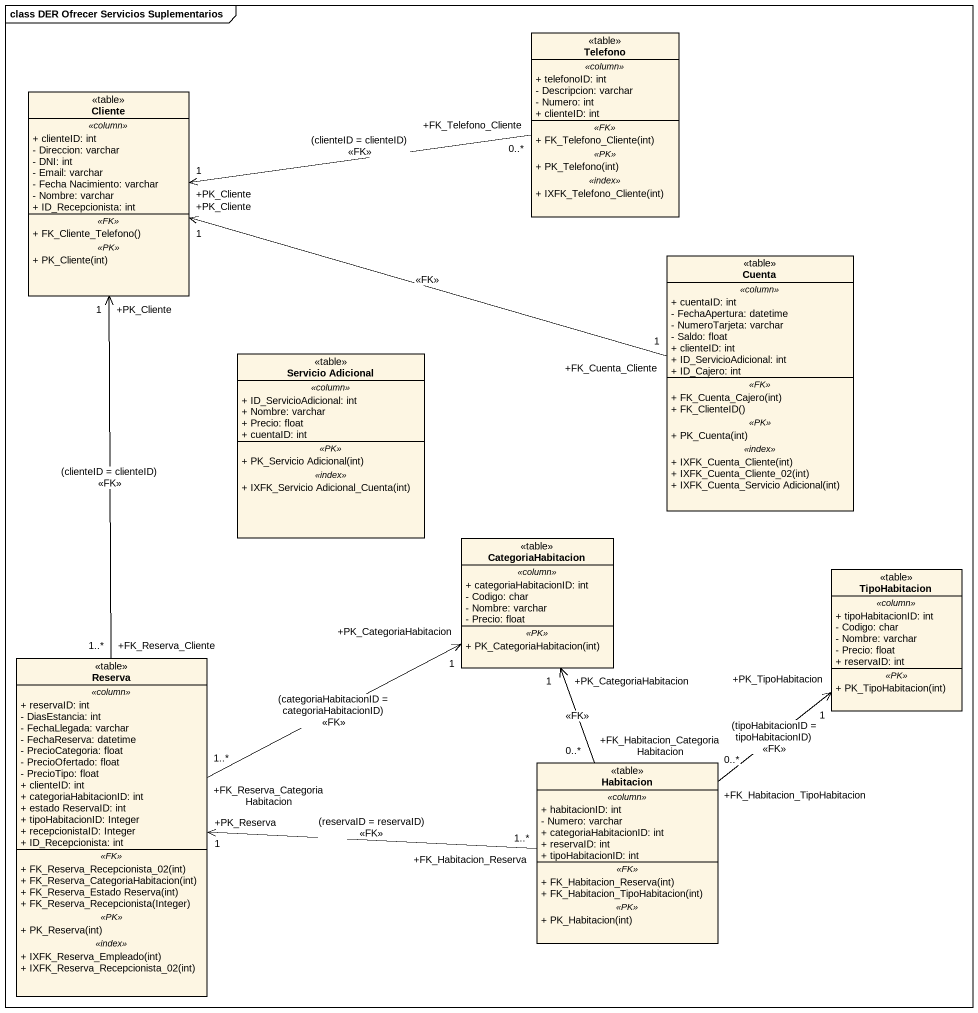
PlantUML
@startuml
mainframe class DER Ofrecer Servicios Suplementarios
hide circle
hide empty members
skinparam classAttributeIconSize 0
class Telefono <<table>> {
  .. <<column>> ..
  + telefonoID: int
  - Descripcion: varchar
  - Numero: int
  + clienteID: int
  .. <<FK>> ..
  + FK_Telefono_Cliente(int)
  .. <<PK>> ..
  + PK_Telefono(int)
  .. <<index>> ..
  + IXFK_Telefono_Cliente(int)
}
class Cliente <<table>> {
  .. <<column>> ..
  + clienteID: int
  - Direccion: varchar
  - DNI: int
  - Email: varchar
  - Fecha Nacimiento: varchar
  - Nombre: varchar
  + ID_Recepcionista: int
  .. <<FK>> ..
  + FK_Cliente_Telefono()
  .. <<PK>> ..
  + PK_Cliente(int)
}
class Cuenta <<table>> {
  .. <<column>> ..
  + cuentaID: int
  - FechaApertura: datetime
  - NumeroTarjeta: varchar
  - Saldo: float
  + clienteID: int
  + ID_ServicioAdicional: int
  + ID_Cajero: int
  .. <<FK>> ..
  + FK_Cuenta_Cajero(int)
  + FK_ClienteID()
  .. <<PK>> ..
  + PK_Cuenta(int)
  .. <<index>> ..
  + IXFK_Cuenta_Cliente(int)
  + IXFK_Cuenta_Cliente_02(int)
  + IXFK_Cuenta_Servicio Adicional(int)
}
class "Servicio Adicional" as Servicio_Adicional <<table>> {
  .. <<column>> ..
  + ID_ServicioAdicional: int
  + Nombre: varchar
  + Precio: float
  + cuentaID: int
  .. <<PK>> ..
  + PK_Servicio Adicional(int)
  .. <<index>> ..
  + IXFK_Servicio Adicional_Cuenta(int)
}
class CategoriaHabitacion <<table>> {
  .. <<column>> ..
  + categoriaHabitacionID: int
  - Codigo: char
  - Nombre: varchar
  - Precio: float
  .. <<PK>> ..
  + PK_CategoriaHabitacion(int)
}
class TipoHabitacion <<table>> {
  .. <<column>> ..
  + tipoHabitacionID: int
  - Codigo: char
  - Nombre: varchar
  - Precio: float
  + reservaID: int
  .. <<PK>> ..
  + PK_TipoHabitacion(int)
}
class Reserva <<table>> {
  .. <<column>> ..
  + reservaID: int
  - DiasEstancia: int
  - FechaLlegada: varchar
  - FechaReserva: datetime
  - PrecioCategoria: float
  - PrecioOfertado: float
  - PrecioTipo: float
  + clienteID: int
  + categoriaHabitacionID: int
  + estado ReservaID: int
  + tipoHabitacionID: Integer
  + recepcionistaID: Integer
  + ID_Recepcionista: int
  .. <<FK>> ..
  + FK_Reserva_Recepcionista_02(int)
  + FK_Reserva_CategoriaHabitacion(int)
  + FK_Reserva_Estado Reserva(int)
  + FK_Reserva_Recepcionista(Integer)
  .. <<PK>> ..
  + PK_Reserva(int)
  .. <<index>> ..
  + IXFK_Reserva_Empleado(int)
  + IXFK_Reserva_Recepcionista_02(int)
}
class Habitacion <<table>> {
  .. <<column>> ..
  + habitacionID: int
  - Numero: varchar
  + categoriaHabitacionID: int
  + reservaID: int
  + tipoHabitacionID: int
  .. <<FK>> ..
  + FK_Habitacion_Reserva(int)
  + FK_Habitacion_TipoHabitacion(int)
  .. <<PK>> ..
  + PK_Habitacion(int)
}
Telefono "+FK_Telefono_Cliente\n0..*" -left-> "+PK_Cliente\n1" Cliente : (clienteID = clienteID)\n<<FK>>
Cuenta "+FK_Cuenta_Cliente\n1" -left-> "+PK_Cliente\n1" Cliente : <<FK>>
Reserva "+FK_Reserva_Cliente\n1..*" -up-> "+PK_Cliente\n1" Cliente : (clienteID = clienteID)\n<<FK>>
Reserva "+FK_Reserva_CategoriaHabitacion\n1..*" -right-> "+PK_CategoriaHabitacion\n1" CategoriaHabitacion : (categoriaHabitacionID = categoriaHabitacionID)\n<<FK>>
Habitacion "+FK_Habitacion_CategoriaHabitacion\n0..*" -up-> "+PK_CategoriaHabitacion\n1" CategoriaHabitacion : <<FK>>
Habitacion "+FK_Habitacion_TipoHabitacion\n0..*" -up-> "+PK_TipoHabitacion\n1" TipoHabitacion : (tipoHabitacionID = tipoHabitacionID)\n<<FK>>
Habitacion "+FK_Habitacion_Reserva\n1..*" -left-> "+PK_Reserva\n1" Reserva : (reservaID = reservaID)\n<<FK>>
@enduml
